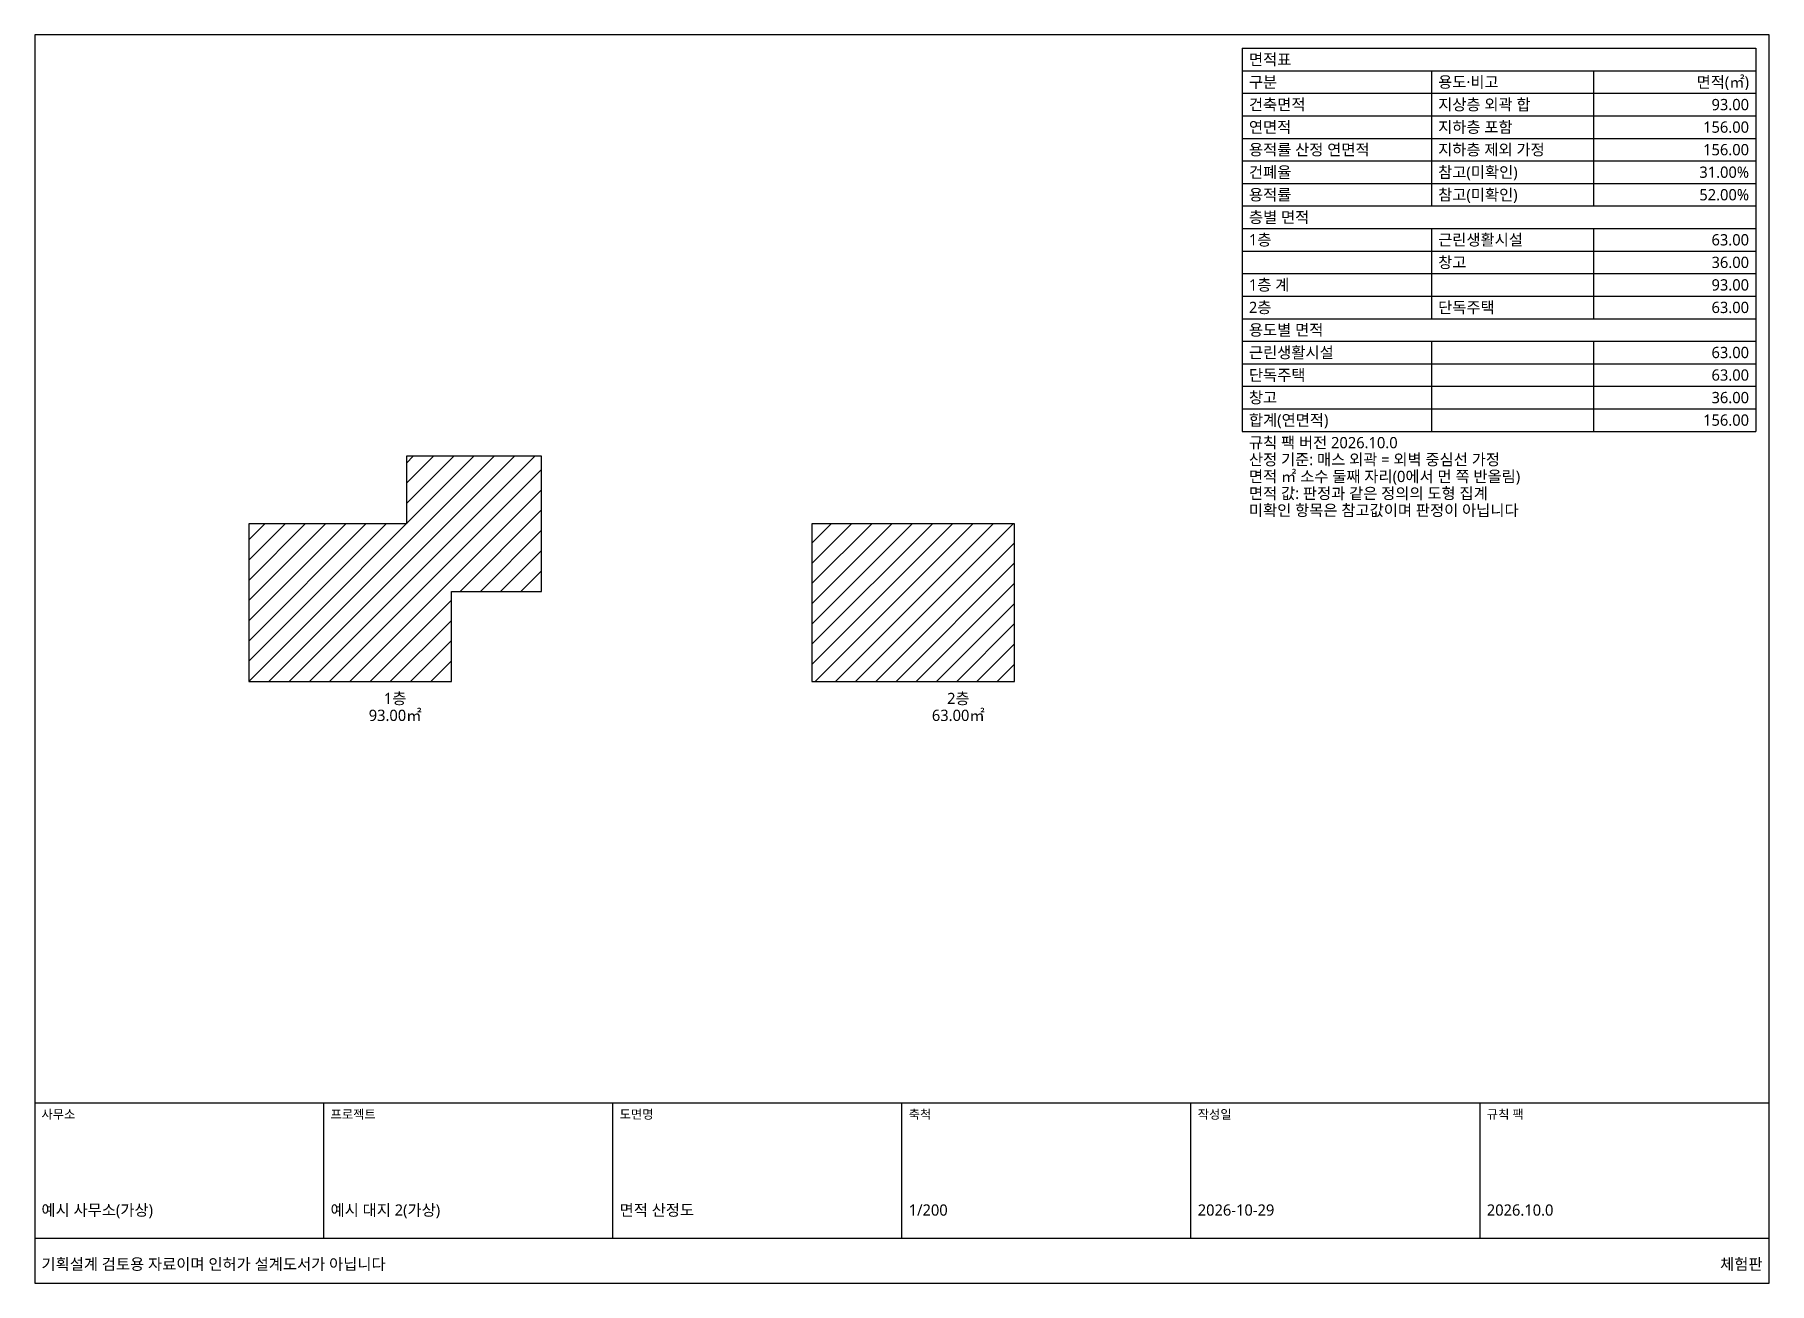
# Model space of a CAD drawing. Header units: millimetres. Extents: x -9500 to 67500, y -26700 to 28700.
import ezdxf
from ezdxf.enums import TextEntityAlignment as Align

# ---------------------------------------------------------------- set-up
doc = ezdxf.new("R2010")
doc.units = ezdxf.units.MM
doc.header["$LTSCALE"] = 200
for name, color, linetype in [('A-ANNO-TEXT', 7, 'CONTINUOUS'), ('A-AREA', 6, 'CONTINUOUS'), ('A-AREA-IDEN', 7, 'CONTINUOUS'), ('A-TTLB', 7, 'CONTINUOUS')]:
    doc.layers.add(name, color=color, linetype=linetype)
doc.styles.add('ARCH-KR', font='malgun.ttf')

msp = doc.modelspace()

# ---------------------------------------------------------------- hatches: boundary and pattern name
at = {"layer": 'A-AREA'}
h = msp.add_hatch(dxfattribs=at)
h.set_pattern_fill('ANSI31', color=256, scale=200, style=0)
h.paths.add_polyline_path([(0, 0), (9000, 0), (9000, 4000), (13000, 4000), (13000, 10000), (7000, 10000), (7000, 7000), (0, 7000)])
h = msp.add_hatch(dxfattribs=at)
h.set_pattern_fill('ANSI31', color=256, scale=200, style=0)
h.paths.add_polyline_path([(25000, 0), (34000, 0), (34000, 7000), (25000, 7000)])

# ---------------------------------------------------------------- linework, layer by layer
for points in [[(0, 0), (9000, 0), (9000, 4000), (13000, 4000), (13000, 10000), (7000, 10000), (7000, 7000), (0, 7000)], [(25000, 0), (34000, 0), (34000, 7000), (25000, 7000)]]:
    msp.add_lwpolyline(points, close=True, dxfattribs=at)
at = {"layer": 'A-AREA-IDEN'}
for p, q in [((44100, 28100), (66900, 28100)), ((44100, 28100), (44100, 11100)), ((66900, 28100), (66900, 11100)), ((44100, 27100), (66900, 27100)), ((52500, 27100), (52500, 26100)), ((59700, 27100), (59700, 26100)), ((44100, 26100), (66900, 26100)), ((52500, 26100), (52500, 25100)), ((59700, 26100), (59700, 25100)), ((44100, 25100), (66900, 25100)), ((52500, 25100), (52500, 24100)), ((59700, 25100), (59700, 24100)), ((44100, 24100), (66900, 24100)), ((52500, 24100), (52500, 23100)), ((59700, 24100), (59700, 23100)), ((44100, 23100), (66900, 23100)), ((52500, 23100), (52500, 22100)), ((59700, 23100), (59700, 22100)), ((44100, 22100), (66900, 22100)), ((52500, 22100), (52500, 21100)), ((59700, 22100), (59700, 21100)), ((44100, 21100), (66900, 21100)), ((44100, 20100), (66900, 20100)), ((52500, 20100), (52500, 19100)), ((59700, 20100), (59700, 19100)), ((44100, 19100), (66900, 19100)), ((52500, 19100), (52500, 18100)), ((59700, 19100), (59700, 18100)), ((44100, 18100), (66900, 18100)), ((52500, 18100), (52500, 17100)), ((59700, 18100), (59700, 17100)), ((44100, 17100), (66900, 17100)), ((52500, 17100), (52500, 16100)), ((59700, 17100), (59700, 16100)), ((44100, 16100), (66900, 16100)), ((44100, 15100), (66900, 15100)), ((52500, 15100), (52500, 14100)), ((59700, 15100), (59700, 14100)), ((44100, 14100), (66900, 14100)), ((52500, 14100), (52500, 13100)), ((59700, 14100), (59700, 13100)), ((44100, 13100), (66900, 13100)), ((52500, 13100), (52500, 12100)), ((59700, 13100), (59700, 12100)), ((44100, 12100), (66900, 12100)), ((52500, 12100), (52500, 11100)), ((59700, 12100), (59700, 11100)), ((44100, 11100), (66900, 11100))]:
    msp.add_line(p, q, dxfattribs=at)
at = {"layer": 'A-TTLB'}
for p, q in [((-9500, -18700), (67500, -18700)), ((3332, -24700), (3332, -18700)), ((16164, -24700), (16164, -18700)), ((28996, -24700), (28996, -18700)), ((41828, -24700), (41828, -18700)), ((54660, -24700), (54660, -18700)), ((-9500, -24700), (67500, -24700))]:
    msp.add_line(p, q, dxfattribs=at)
msp.add_lwpolyline([(-9500, -26700), (67500, -26700), (67500, 28700), (-9500, 28700)], close=True, dxfattribs=at)

# ---------------------------------------------------------------- texts
at = {"layer": 'A-ANNO-TEXT', "style": 'ARCH-KR'}
for s, p in [('규칙 팩 버전 2026.10.0', (44400, 10350)), ('산정 기준: 매스 외곽 = 외벽 중심선 가정', (44400, 9600)), ('면적 ㎡ 소수 둘째 자리(0에서 먼 쪽 반올림)', (44400, 8850)), ('면적 값: 판정과 같은 정의의 도형 집계', (44400, 8100)), ('미확인 항목은 참고값이며 판정이 아닙니다', (44400, 7350))]:
    msp.add_text(s, height=500, dxfattribs=at).set_placement(p)
at = {"layer": 'A-AREA-IDEN', "style": 'ARCH-KR'}
for s, p in [('면적표', (44400, 27350)), ('구분', (44400, 26350)), ('용도·비고', (52800, 26350)), ('건축면적', (44400, 25350)), ('지상층 외곽 합', (52800, 25350)), ('연면적', (44400, 24350)), ('지하층 포함', (52800, 24350)), ('용적률 산정 연면적', (44400, 23350)), ('지하층 제외 가정', (52800, 23350)), ('건폐율', (44400, 22350)), ('참고(미확인)', (52800, 22350)), ('용적률', (44400, 21350)), ('참고(미확인)', (52800, 21350)), ('층별 면적', (44400, 20350)), ('1층', (44400, 19350)), ('근린생활시설', (52800, 19350)), ('창고', (52800, 18350)), ('1층 계', (44400, 17350)), ('2층', (44400, 16350)), ('단독주택', (52800, 16350)), ('용도별 면적', (44400, 15350)), ('근린생활시설', (44400, 14350)), ('단독주택', (44400, 13350)), ('창고', (44400, 12350)), ('합계(연면적)', (44400, 11350))]:
    msp.add_text(s, height=500, dxfattribs=at).set_placement(p)
for s, p in [('면적(㎡)', (66600, 26350)), ('93.00', (66600, 25350)), ('156.00', (66600, 24350)), ('156.00', (66600, 23350)), ('31.00%', (66600, 22350)), ('52.00%', (66600, 21350)), ('63.00', (66600, 19350)), ('36.00', (66600, 18350)), ('93.00', (66600, 17350)), ('63.00', (66600, 16350)), ('63.00', (66600, 14350)), ('63.00', (66600, 13350)), ('36.00', (66600, 12350)), ('156.00', (66600, 11350))]:
    msp.add_text(s, height=500, dxfattribs=at).set_placement(p, align=Align.RIGHT)
for s, p in [('1층', (6500, -1000)), ('2층', (31500, -1000)), ('93.00㎡', (6500, -1750)), ('63.00㎡', (31500, -1750))]:
    msp.add_text(s, height=500, dxfattribs=at).set_placement(p, align=Align.CENTER)
at = {"layer": 'A-TTLB', "style": 'ARCH-KR'}
for s, height, p in [('사무소', 400, (-9200, -19400)), ('프로젝트', 400, (3632, -19400)), ('도면명', 400, (16464, -19400)), ('축척', 400, (29296, -19400)), ('작성일', 400, (42128, -19400)), ('규칙 팩', 400, (54960, -19400)), ('예시 사무소(가상)', 500, (-9200, -23700)), ('예시 대지 2(가상)', 500, (3632, -23700)), ('면적 산정도', 500, (16464, -23700)), ('1/200', 500, (29296, -23700)), ('2026-10-29', 500, (42128, -23700)), ('2026.10.0', 500, (54960, -23700)), ('기획설계 검토용 자료이며 인허가 설계도서가 아닙니다', 500, (-9200, -26100))]:
    msp.add_text(s, height=height, dxfattribs=at).set_placement(p)
msp.add_text('체험판', height=500, dxfattribs=at).set_placement((67200, -26100), align=Align.RIGHT)

doc.saveas('drawing.dxf')
